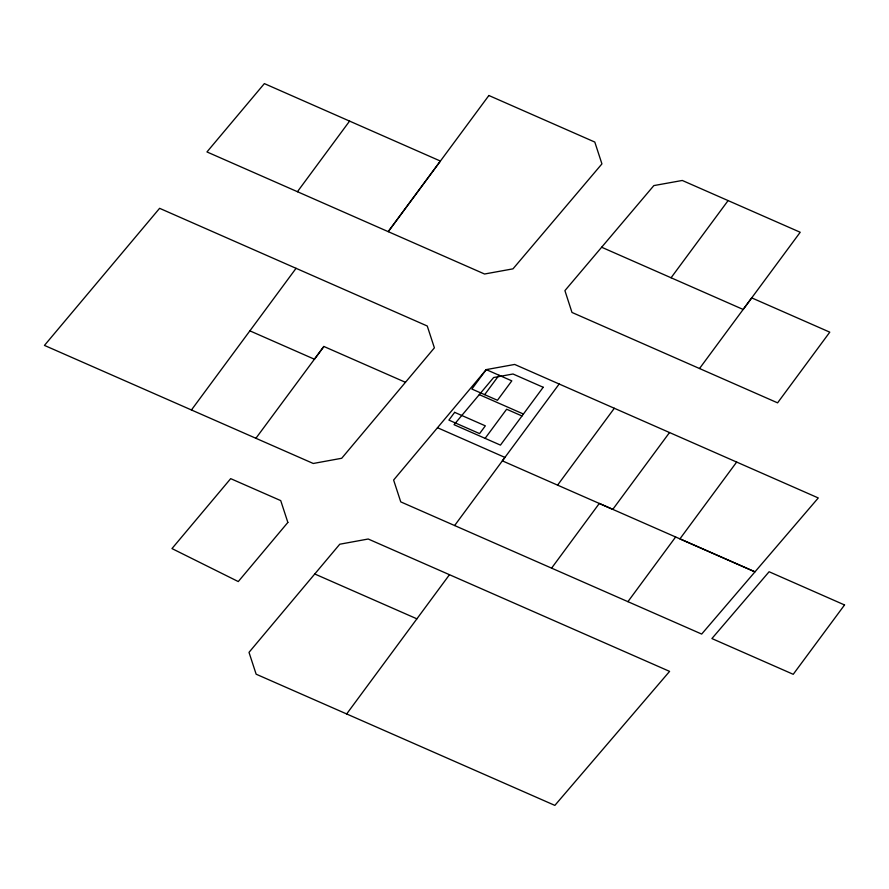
<?xml version="1.0" encoding="UTF-8"?>
<svg xmlns="http://www.w3.org/2000/svg" width="889" height="889" viewBox="0 0 889 889"><rect width="100%" height="100%" fill="white"/><g stroke="black" fill="none" stroke-linecap="round" stroke-linejoin="round"><path stroke-width="1.33" d="M297.426 191.702L388.226 231.651L440.388 161.053L264.366 83.61L206.959 151.941L297.426 191.702L349.588 121.093M191.446 409.973L313.261 463.48L341.709 458.268L434.388 347.843L427.253 326.007L159.609 208.315L44.45 345.41L191.446 409.973L296.07 268.3M405.473 382.314L323.863 346.466L314.45 359.234L249.887 330.852M454.623 525.543L504.908 457.413L437.488 427.72M346.666 713.945L449.478 574.705M671.073 277.768L728.102 200.592L800.211 232.262L743.16 309.461L601.642 247.242M559.181 383.992L502.374 460.858L557.581 485.138L614.332 408.262M551.591 568.138L599.308 503.452L754.972 571.849L679.918 538.878L736.659 462.058M699.521 368.524L751.716 297.871L829.781 332.164L777.586 402.85L571.983 312.45L564.915 290.625L653.848 185.59L682.285 180.467L728.102 200.592M669.528 432.543L612.788 509.364L557.581 485.138M627.923 601.664L675.629 536.989M255.91 438.266L323.863 346.466M484.661 394.66L499.018 375.236M485.105 438.366L506.641 409.229L521.987 415.974M314.762 573.983L249.009 652.359L256.143 674.195L554.858 805.39L669.595 671.384L368.213 539.012L339.765 544.224L314.762 573.983L416.897 618.833M479.282 394.627L523.421 414.03M488.872 95.501L388.226 231.651L484.561 274.012L512.997 268.845L601.931 163.898L594.797 142.062L488.872 95.501M454.646 412.34L448.901 420.108L479.593 433.61L485.338 425.842L454.646 412.34M486.227 369.613L471.87 389.038L497.451 400.283L511.808 380.859L486.227 369.613L393.616 480.038L400.75 501.874L701.677 634.068L818.28 497.951L514.675 364.446L486.239 369.613M543.201 387.271L500.451 445.111L454.046 424.709L493.628 377.525L513.009 374.002L543.201 387.271M844.55 604.953L793.232 674.307L711.911 638.558L769.107 571.749L844.55 604.953M287.858 522.443L238.274 581.562L171.977 548.58L230.684 478.649L280.724 500.607L287.858 522.443"/></g></svg>
